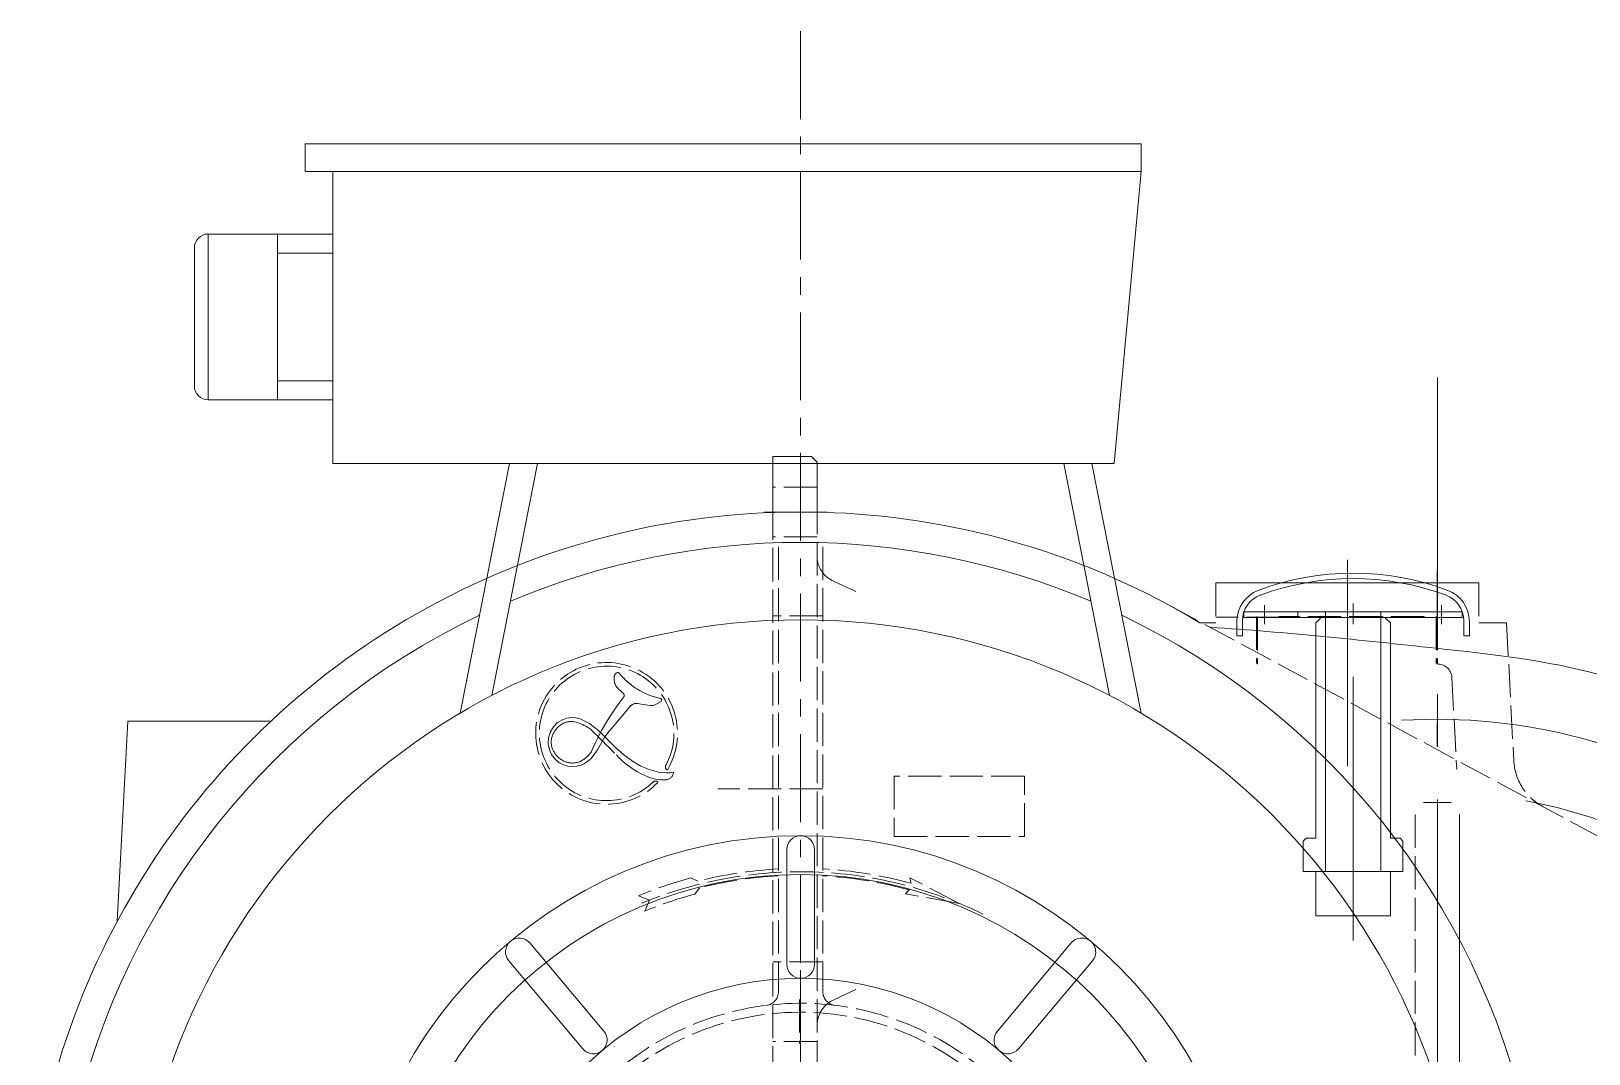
# Model space of a CAD drawing. Header units: inches. Extents: x 76 to 22091, y 292 to 17065.
# Drawn here: x 4705 to 5268, y 13598 to 13967 of the extents above; entities that cross this region are included whole.
import ezdxf

# ---------------------------------------------------------------- set-up
doc = ezdxf.new("R2010")
doc.units = ezdxf.units.IN
doc.header["$MEASUREMENT"] = 0
for name, pattern in [('ACAD_ISO02W100', [15, 12, -3]), ('CENTER', [50.8, 31.75, -6.35, 6.35, -6.35]), ('EB_DASH', [6, 3, -3])]:
    doc.linetypes.add(name, pattern=pattern)
for name, color, linetype, lineweight in [('CAXA0', 7, 'Continuous', 5), ('CAXA1', 5, 'CENTER', 5), ('CAXA2', 6, 'EB_DASH', 5), ('CAXA3', 7, 'Continuous', 5)]:
    doc.layers.add(name, color=color, linetype=linetype, lineweight=lineweight)

msp = doc.modelspace()

# ---------------------------------------------------------------- linework, layer by layer
at = {"color": 7, "lineweight": 5}
for p, q in [((5106.41, 13926.73), (4804.41, 13926.73)), ((4804.41, 13926.73), (4804.41, 13916.73)), ((5106.41, 13926.73), (5106.41, 13916.73)), ((5106.41, 13916.73), (4804.41, 13916.73)), ((4814.41, 13916.73), (4814.41, 13811.19)), ((5106.41, 13916.73), (5096.71, 13811.19)), ((4769.41, 13894.14), (4769.41, 13834.23)), ((4769.41, 13894.14), (4814.41, 13894.14)), ((4794.41, 13894.14), (4794.41, 13834.23)), ((4764.41, 13889.14), (4764.41, 13839.23)), ((4814.41, 13887.24), (4794.41, 13887.24)), ((4814.41, 13841.13), (4794.41, 13841.13)), ((4814.41, 13834.23), (4769.41, 13834.23)), ((5096.71, 13811.19), (4814.41, 13811.19)), ((4878.19, 13811.19), (4860.41, 13721.02)), ((4888.39, 13811.19), (4871.86, 13727.4)), ((5078.43, 13811.19), (5094.96, 13727.4)), ((5088.62, 13811.19), (5106.41, 13721.02)), ((4978.41, 13671.78), (4978.41, 13630.25)), ((4988.41, 13671.78), (4988.41, 13630.25)), ((4885.64, 13638.01), (4912.34, 13606.2)), ((5081.17, 13638.01), (5054.47, 13606.2)), ((4877.98, 13631.59), (4904.68, 13599.77)), ((5088.83, 13631.59), (5062.14, 13599.77))]:
    msp.add_line(p, q, dxfattribs=at)
for radius in [241.04, 163.05, 149.02, 111.52]:
    msp.add_circle((4983.41, 13513.73), radius, dxfattribs=at)
for centre, radius, start, end in [((4769.41, 13889.14), 5, 90, 180), ((4769.41, 13839.23), 5, 180, 270), ((4983.41, 13513.73), 269, 67.0638, 112.9362), ((4983.41, 13513.73), 269, 115.5495, 218.9991), ((4983.41, 13513.73), 269, 321.0009, 64.4505), ((4983.41, 13671.78), 5, 0, 180), ((4881.81, 13634.8), 5, 40, 220), ((5085, 13634.8), 5, 320, 140), ((4983.41, 13630.25), 5, 180, 0), ((4908.51, 13602.99), 5, 220, 40), ((5058.3, 13602.99), 5, 140, 320)]:
    msp.add_arc(centre, radius, start, end, dxfattribs=at)
at = {"layer": 'CAXA0', "color": 7, "linetype": 'Continuous', "lineweight": 5}
for p, q in [((4987.33, 13813.73), (4973.33, 13813.73)), ((4973.33, 13794.5), (4973.33, 13813.73)), ((4987.33, 13813.73), (4989.33, 13811.73)), ((4989.33, 13793.86), (4989.33, 13811.73)), ((5133.41, 13768.14), (5228.41, 13768.14)), ((5143.52, 13757.64), (5222.41, 13757.64)), ((5143.52, 13755.64), (5143.52, 13757.64)), ((5162.97, 13755.64), (5162.97, 13757.64)), ((5172.97, 13663.84), (5172.97, 13757.64)), ((5192.97, 13663.84), (5192.97, 13757.64)), ((5222.41, 13755.64), (5222.41, 13757.64)), ((5140.97, 13749.01), (5140.97, 13754.17)), ((5142.97, 13749.01), (5142.97, 13754.35)), ((5202.97, 13755.64), (5143.52, 13755.64)), ((5169.47, 13753.64), (5171.47, 13755.64)), ((5169.47, 13675.84), (5169.47, 13753.64)), ((5196.47, 13753.64), (5194.47, 13755.64)), ((5196.47, 13675.84), (5196.47, 13753.64)), ((5202.97, 13755.64), (5222.41, 13755.64)), ((5222.97, 13749.01), (5222.97, 13754.35)), ((5224.97, 13749.01), (5224.97, 13754.17)), ((5140.97, 13749.01), (5142.97, 13749.01)), ((5224.97, 13749.01), (5222.97, 13749.01)), ((4740.35, 13718.15), (4736.57, 13645.89)), ((4792.07, 13718.15), (4740.35, 13718.15)), ((5221.41, 13684.5), (5221.41, 13589.9)), ((5164.97, 13674.84), (5165.97, 13675.84)), ((5164.97, 13674.84), (5164.97, 13663.82)), ((5169.47, 13675.84), (5165.97, 13675.84)), ((5199.97, 13675.84), (5196.47, 13675.84)), ((5199.97, 13675.84), (5200.97, 13674.84)), ((5200.97, 13674.84), (5200.97, 13663.82)), ((5200.97, 13663.84), (5164.97, 13663.84)), ((5196.47, 13647.84), (5169.47, 13647.84))]:
    msp.add_line(p, q, dxfattribs=at)
for centre, radius, start, end in [((4983.41, 13513.73), 280, 58.9973, 173.0681), ((5182.97, 13674.64), 97, 69.3327, 110.6673), ((5182.97, 13671.89), 97.75, 70.0084, 110.0371), ((5152.97, 13754.17), 12, 110.6673, 180), ((5152.97, 13754.35), 10, 109.9916, 180), ((5212.97, 13754.35), 10, 0, 70.0084), ((5212.97, 13754.17), 12, 0, 69.3327), ((5212.97, 13513.84), 205, 308.9485, 93.4514), ((5212.97, 13513.85), 178.5, 317.8488, 79.539)]:
    msp.add_arc(centre, radius, start, end, dxfattribs=at)
msp.add_open_spline([(5168.86, 13307.29), (5183.33, 13303.8), (5216.64, 13299.2), (5268.81, 13305.8), (5322.02, 13325.02), (5368.09, 13358.86), (5404.27, 13403.46), (5427.79, 13456.35), (5436.85, 13513.91), (5430.68, 13572.25), (5409.45, 13627.35), (5374.45, 13675.47), (5327.88, 13712.86), (5272.82, 13738.07), (5205.61, 13745.27), (5158.61, 13750.34), (5131.41, 13752.05)], degree=3, knots=[390.984986, 390.984986, 390.984986, 390.984986, 435.562997, 491.28195, 547.414343, 603.989531, 660.957167, 718.31882, 776.072409, 834.217399, 892.754845, 951.684747, 1011.007107, 1070.721927, 1130.877301, 1212.959318, 1212.959318, 1212.959318, 1212.959318], dxfattribs=at)
at = {"layer": 'CAXA1', "lineweight": 5}
msp.add_line((4983.41, 13967.43), (4983.41, 13211.17), dxfattribs=at)
at = {"layer": 'CAXA1', "linetype": 'CENTER', "lineweight": 5, "ltscale": 3}
for p, q in [((5213.41, 13842.26), (5213.41, 13067.03)), ((4993, 13793.65), (4970.39, 13793.65)), ((5180.91, 13776.45), (5180.91, 13701.88)), ((5213.4, 13744.13), (5213.4, 13772.42)), ((5150.97, 13753.25), (5150.97, 13760.1)), ((5182.97, 13638.95), (5182.97, 13760.64)), ((5214.97, 13753.25), (5214.97, 13760.1)), ((5213.4, 13709.13), (5213.4, 13717.6))]:
    msp.add_line(p, q, dxfattribs=at)
at = {"layer": 'CAXA2', "color": 7, "linetype": 'ACAD_ISO02W100', "lineweight": 5}
for p, q in [((4989.33, 13802.73), (4973.33, 13802.73)), ((4973.33, 13573.73), (4973.33, 13794.37)), ((4973.33, 13573.65), (4973.33, 13793.65)), ((4989.33, 13575.73), (4989.33, 13794.58)), ((4989.33, 13575.73), (4989.33, 13793.86)), ((4989.33, 13784.73), (4973.33, 13784.73)), ((4975.41, 13781.16), (4975.41, 13620.44)), ((4991.41, 13781.16), (4991.41, 13620.45)), ((4995.51, 13768.59), (5003.33, 13765.02)), ((5133.41, 13768.14), (5133.41, 13753.73)), ((5228.41, 13768.14), (5228.41, 13753.73)), ((5116.26, 13760.21), (5292.97, 13664.96)), ((4991.41, 13756.23), (4973.33, 13756.23)), ((5133.41, 13753.73), (5127.63, 13753.73)), ((5156.52, 13755.73), (5133.41, 13755.73)), ((5148.05, 13755.93), (5148.05, 13738.93)), ((5148.41, 13755.73), (5148.41, 13738.73)), ((5208.59, 13755.93), (5156.16, 13755.93)), ((5208.95, 13755.73), (5156.52, 13755.73)), ((5213.04, 13755.93), (5213.04, 13738.93)), ((5213.05, 13755.93), (5213.05, 13738.93)), ((5213.06, 13755.93), (5213.06, 13738.93)), ((5213.4, 13755.73), (5213.4, 13738.73)), ((5213.41, 13755.73), (5213.41, 13738.73)), ((5213.42, 13755.74), (5213.42, 13738.74)), ((5238.41, 13753.73), (5228.41, 13753.73)), ((5238.41, 13753.73), (5241.02, 13703.87)), ((4916.31, 13734.96), (4916.26, 13734.87)), ((4916.37, 13735.05), (4916.31, 13734.96)), ((4916.44, 13735.13), (4916.37, 13735.05)), ((4916.54, 13735.24), (4916.44, 13735.13)), ((4916.66, 13735.34), (4916.54, 13735.24)), ((4916.79, 13735.43), (4916.66, 13735.34)), ((4916.93, 13735.52), (4916.79, 13735.43)), ((4917.08, 13735.6), (4916.93, 13735.52)), ((4917.25, 13735.67), (4917.08, 13735.6)), ((4917.42, 13735.73), (4917.25, 13735.67)), ((4917.61, 13735.78), (4917.42, 13735.73)), ((4917.61, 13735.78), (4918, 13735.31)), ((4918, 13735.31), (4918.4, 13734.84)), ((4916.01, 13733.9), (4916, 13733.75)), ((4916, 13733.75), (4916, 13733.59)), ((4916, 13733.59), (4916, 13733.43)), ((4916, 13733.43), (4916.01, 13733.26)), ((4916.02, 13734.04), (4916.01, 13733.9)), ((4916.01, 13733.26), (4916.03, 13733.08)), ((4916.04, 13734.18), (4916.02, 13734.04)), ((4916.03, 13733.08), (4916.07, 13732.76)), ((4916.06, 13734.31), (4916.04, 13734.18)), ((4916.09, 13734.43), (4916.06, 13734.31)), ((4916.07, 13732.76), (4916.12, 13732.45)), ((4916.12, 13734.55), (4916.09, 13734.43)), ((4916.16, 13734.66), (4916.12, 13734.55)), ((4916.12, 13732.45), (4916.15, 13732.3)), ((4916.15, 13732.3), (4916.18, 13732.16)), ((4916.21, 13734.77), (4916.16, 13734.66)), ((4916.18, 13732.16), (4916.22, 13732.01)), ((4916.26, 13734.87), (4916.21, 13734.77)), ((4916.22, 13732.01), (4916.26, 13731.87)), ((4916.26, 13731.87), (4916.3, 13731.73)), ((4916.3, 13731.73), (4916.35, 13731.6)), ((4916.35, 13731.6), (4916.4, 13731.47)), ((4916.4, 13731.47), (4916.46, 13731.34)), ((4916.46, 13731.34), (4916.51, 13731.21)), ((4916.51, 13731.21), (4916.57, 13731.09)), ((4916.57, 13731.09), (4916.64, 13730.97)), ((4916.64, 13730.97), (4916.71, 13730.86)), ((4916.71, 13730.86), (4916.78, 13730.74)), ((4916.78, 13730.74), (4916.86, 13730.62)), ((4916.86, 13730.62), (4916.94, 13730.51)), ((4916.94, 13730.51), (4917.03, 13730.39)), ((4917.03, 13730.39), (4917.13, 13730.27)), ((4917.13, 13730.27), (4917.23, 13730.15)), ((4917.23, 13730.15), (4917.45, 13729.91)), ((4917.45, 13729.91), (4917.68, 13729.68)), ((4917.68, 13729.68), (4917.94, 13729.43)), ((4917.94, 13729.43), (4918.18, 13729.2)), ((4918.4, 13734.84), (4918.81, 13734.39)), ((4918.81, 13734.39), (4919.23, 13733.94)), ((4919.23, 13733.94), (4919.66, 13733.51)), ((4919.66, 13733.51), (4920.09, 13733.09)), ((4920.09, 13733.09), (4920.53, 13732.67)), ((4920.53, 13732.67), (4920.98, 13732.27)), ((4920.98, 13732.27), (4921.44, 13731.88)), ((4921.44, 13731.88), (4921.91, 13731.5)), ((4921.91, 13731.5), (4922.37, 13731.13)), ((4922.37, 13731.13), (4922.85, 13730.78)), ((4922.85, 13730.78), (4923.33, 13730.43)), ((4923.33, 13730.43), (4923.82, 13730.1)), ((4923.82, 13730.1), (4924.31, 13729.79)), ((4924.31, 13729.79), (4924.81, 13729.48)), ((4924.81, 13729.48), (4925.26, 13729.22)), ((5218.66, 13733.99), (5220.41, 13700.67)), ((4922.11, 13723.8), (4916.74, 13717.48)), ((4918.08, 13725.02), (4916.8, 13723.23)), ((4919.41, 13726.78), (4918.08, 13725.02)), ((4918.18, 13729.2), (4918.87, 13728.58)), ((4918.87, 13728.58), (4919.41, 13728.09)), ((4922.17, 13723.83), (4921.98, 13723.67)), ((4922.35, 13723.97), (4922.17, 13723.83)), ((4922.54, 13724.1), (4922.35, 13723.97)), ((4922.73, 13724.21), (4922.54, 13724.1)), ((4922.93, 13724.31), (4922.73, 13724.21)), ((4923.12, 13724.39), (4922.93, 13724.31)), ((4923.3, 13724.45), (4923.12, 13724.39)), ((4923.4, 13724.48), (4923.3, 13724.45)), ((4923.49, 13724.5), (4923.4, 13724.48)), ((4923.65, 13724.52), (4923.49, 13724.5)), ((4923.82, 13724.53), (4923.65, 13724.52)), ((4923.99, 13724.53), (4923.82, 13724.53)), ((4924.18, 13724.52), (4923.99, 13724.53)), ((4924.37, 13724.51), (4924.18, 13724.52)), ((4924.58, 13724.48), (4924.37, 13724.51)), ((4925.26, 13724.37), (4924.58, 13724.48)), ((4925.26, 13729.22), (4925.73, 13728.96)), ((4925.76, 13724.3), (4925.26, 13724.37)), ((4925.73, 13728.96), (4926.2, 13728.71)), ((4926.87, 13724.16), (4925.76, 13724.3)), ((4926.2, 13728.71), (4926.68, 13728.47)), ((4926.68, 13728.47), (4927.17, 13728.24)), ((4927.34, 13724.09), (4926.87, 13724.16)), ((4927.17, 13728.24), (4927.66, 13728.01)), ((4929.09, 13723.81), (4927.42, 13724.08)), ((4927.66, 13728.01), (4928.16, 13727.8)), ((4928.16, 13727.8), (4928.67, 13727.6)), ((4928.67, 13727.6), (4929.18, 13727.4)), ((4930.21, 13723.85), (4929.09, 13723.81)), ((4929.18, 13727.4), (4929.7, 13727.22)), ((4929.7, 13727.22), (4930.22, 13727.04)), ((4932.01, 13724.63), (4930.21, 13723.85)), ((4930.22, 13727.04), (4930.75, 13726.88)), ((4930.75, 13726.88), (4931.28, 13726.72)), ((4931.28, 13726.72), (4931.82, 13726.57)), ((4931.82, 13726.57), (4932.36, 13726.44)), ((4933.03, 13725.31), (4932.01, 13724.63)), ((4932.36, 13726.44), (4932.91, 13726.31)), ((4932.91, 13726.31), (4933.23, 13725.88)), ((4933.23, 13725.88), (4933.03, 13725.31)), ((4895.52, 13717.5), (4897.13, 13718.56)), ((4897.13, 13718.56), (4898.9, 13719.24)), ((4898.9, 13719.24), (4900.69, 13719.5)), ((4900.69, 13719.5), (4902.21, 13719.37)), ((4902.21, 13719.37), (4903.81, 13718.94)), ((4903.81, 13718.94), (4905.49, 13718.2)), ((4905.49, 13718.2), (4907.27, 13717.15)), ((4913.43, 13718.07), (4912.53, 13716.54)), ((4914.37, 13719.58), (4913.43, 13718.07)), ((4915.56, 13721.42), (4914.37, 13719.58)), ((4916.8, 13723.23), (4915.56, 13721.42)), ((4892.39, 13712.14), (4893.05, 13714.27)), ((4893.05, 13714.27), (4894.18, 13716.14)), ((4893.54, 13712.28), (4893.63, 13712.56)), ((4893.63, 13712.56), (4893.72, 13712.84)), ((4893.72, 13712.84), (4893.83, 13713.13)), ((4893.83, 13713.13), (4893.95, 13713.41)), ((4893.95, 13713.41), (4894.08, 13713.68)), ((4894.08, 13713.68), (4894.23, 13713.96)), ((4894.18, 13716.14), (4895.52, 13717.5)), ((4894.23, 13713.96), (4894.38, 13714.23)), ((4894.38, 13714.23), (4894.54, 13714.5)), ((4894.54, 13714.5), (4894.72, 13714.76)), ((4894.72, 13714.76), (4894.9, 13715.01)), ((4894.9, 13715.01), (4895.09, 13715.26)), ((4895.09, 13715.26), (4895.3, 13715.5)), ((4895.3, 13715.5), (4895.51, 13715.73)), ((4895.51, 13715.73), (4895.72, 13715.96)), ((4895.72, 13715.96), (4895.95, 13716.17)), ((4895.95, 13716.17), (4896.18, 13716.38)), ((4896.18, 13716.38), (4896.42, 13716.57)), ((4896.42, 13716.57), (4896.66, 13716.76)), ((4896.66, 13716.76), (4896.91, 13716.93)), ((4896.91, 13716.93), (4897.16, 13717.09)), ((4897.16, 13717.09), (4897.41, 13717.24)), ((4897.41, 13717.24), (4897.67, 13717.37)), ((4897.67, 13717.37), (4897.92, 13717.49)), ((4897.92, 13717.49), (4898.18, 13717.6)), ((4898.18, 13717.6), (4898.44, 13717.7)), ((4898.44, 13717.7), (4898.71, 13717.78)), ((4898.71, 13717.78), (4898.94, 13717.84)), ((4898.94, 13717.84), (4899.18, 13717.9)), ((4899.18, 13717.9), (4899.42, 13717.94)), ((4899.42, 13717.94), (4899.66, 13717.97)), ((4899.66, 13717.97), (4899.91, 13718)), ((4899.91, 13718), (4900.16, 13718.01)), ((4900.16, 13718.01), (4900.42, 13718.02)), ((4900.42, 13718.02), (4900.68, 13718.01)), ((4900.68, 13718.01), (4901.2, 13717.98)), ((4901.2, 13717.98), (4901.75, 13717.9)), ((4901.75, 13717.9), (4902.3, 13717.79)), ((4902.3, 13717.79), (4902.87, 13717.63)), ((4902.87, 13717.63), (4903.45, 13717.44)), ((4903.45, 13717.44), (4904.04, 13717.21)), ((4904.04, 13717.21), (4904.64, 13716.95)), ((4904.64, 13716.95), (4905.24, 13716.64)), ((4905.24, 13716.64), (4905.86, 13716.3)), ((4905.86, 13716.3), (4906.47, 13715.93)), ((4906.47, 13715.93), (4907.09, 13715.52)), ((4907.09, 13715.52), (4907.71, 13715.08)), ((4907.27, 13717.15), (4910.36, 13714.73)), ((4910.8, 13713.42), (4909.98, 13711.84)), ((4912.71, 13712.44), (4910, 13707.76)), ((4910.36, 13714.73), (4911.82, 13713.28)), ((4911.65, 13714.99), (4910.8, 13713.42)), ((4912.53, 13716.54), (4911.65, 13714.99)), ((4911.82, 13713.28), (4916.71, 13708.46)), ((4914.23, 13714.53), (4912.71, 13712.44)), ((4916.74, 13717.48), (4914.23, 13714.53)), ((4892.25, 13709.92), (4892.39, 13712.14)), ((4892.64, 13707.81), (4892.25, 13709.92)), ((4893.42, 13706.09), (4892.64, 13707.81)), ((4893.31, 13710.86), (4893.33, 13711.14)), ((4893.31, 13710.58), (4893.31, 13710.86)), ((4893.31, 13710.31), (4893.31, 13710.58)), ((4893.33, 13710.03), (4893.31, 13710.31)), ((4893.33, 13711.14), (4893.37, 13711.42)), ((4893.36, 13709.76), (4893.33, 13710.03)), ((4893.4, 13709.48), (4893.36, 13709.76)), ((4893.37, 13711.42), (4893.41, 13711.71)), ((4893.46, 13709.2), (4893.4, 13709.48)), ((4893.41, 13711.71), (4893.47, 13711.99)), ((4893.53, 13708.92), (4893.46, 13709.2)), ((4893.47, 13711.99), (4893.54, 13712.28)), ((4893.6, 13708.65), (4893.53, 13708.92)), ((4893.7, 13708.37), (4893.6, 13708.65)), ((4893.8, 13708.09), (4893.7, 13708.37)), ((4893.92, 13707.82), (4893.8, 13708.09)), ((4894.04, 13707.55), (4893.92, 13707.82)), ((4894.18, 13707.28), (4894.04, 13707.55)), ((4894.33, 13707.02), (4894.18, 13707.28)), ((4894.49, 13706.76), (4894.33, 13707.02)), ((4907.71, 13706.98), (4907.49, 13706.67)), ((4908.43, 13708.62), (4907.71, 13706.98)), ((4909.19, 13710.23), (4908.43, 13708.62)), ((4910, 13707.76), (4908.75, 13705.93)), ((4909.98, 13711.84), (4909.19, 13710.23)), ((4916.71, 13708.46), (4918.51, 13706.91)), ((4918.51, 13706.91), (4919.41, 13706.16)), ((4894.58, 13704.54), (4893.42, 13706.09)), ((4894.66, 13706.5), (4894.49, 13706.76)), ((4896.06, 13703.27), (4894.58, 13704.54)), ((4894.84, 13706.25), (4894.66, 13706.5)), ((4895.03, 13706.01), (4894.84, 13706.25)), ((4895.23, 13705.77), (4895.03, 13706.01)), ((4895.44, 13705.54), (4895.23, 13705.77)), ((4895.66, 13705.31), (4895.44, 13705.54)), ((4895.88, 13705.1), (4895.66, 13705.31)), ((4896.12, 13704.89), (4895.88, 13705.1)), ((4897.74, 13702.37), (4896.06, 13703.27)), ((4896.36, 13704.69), (4896.12, 13704.89)), ((4896.6, 13704.5), (4896.36, 13704.69)), ((4896.85, 13704.32), (4896.6, 13704.5)), ((4897.11, 13704.15), (4896.85, 13704.32)), ((4897.37, 13704), (4897.11, 13704.15)), ((4897.63, 13703.85), (4897.37, 13704)), ((4897.89, 13703.72), (4897.63, 13703.85)), ((4899.29, 13701.91), (4897.74, 13702.37)), ((4898.16, 13703.59), (4897.89, 13703.72)), ((4898.43, 13703.48), (4898.16, 13703.59)), ((4898.71, 13703.38), (4898.43, 13703.48)), ((4898.98, 13703.3), (4898.71, 13703.38)), ((4899.25, 13703.22), (4898.98, 13703.3)), ((4899.53, 13703.16), (4899.25, 13703.22)), ((4900.92, 13701.74), (4899.29, 13701.91)), ((4899.81, 13703.11), (4899.53, 13703.16)), ((4900.09, 13703.07), (4899.81, 13703.11)), ((4900.38, 13703.04), (4900.09, 13703.07)), ((4900.67, 13703.02), (4900.38, 13703.04)), ((4900.95, 13703.01), (4900.67, 13703.02)), ((4902.56, 13701.87), (4900.92, 13701.74)), ((4901.24, 13703.02), (4900.95, 13703.01)), ((4901.53, 13703.04), (4901.24, 13703.02)), ((4901.81, 13703.07), (4901.53, 13703.04)), ((4902.1, 13703.11), (4901.81, 13703.07)), ((4902.38, 13703.16), (4902.1, 13703.11)), ((4902.66, 13703.22), (4902.38, 13703.16)), ((4904.12, 13702.3), (4902.56, 13701.87)), ((4902.93, 13703.3), (4902.66, 13703.22)), ((4903.21, 13703.38), (4902.93, 13703.3)), ((4903.52, 13703.5), (4903.21, 13703.38)), ((4903.84, 13703.63), (4903.52, 13703.5)), ((4904.15, 13703.78), (4903.84, 13703.63)), ((4905.36, 13702.89), (4904.12, 13702.3)), ((4904.46, 13703.94), (4904.15, 13703.78)), ((4904.77, 13704.12), (4904.46, 13703.94)), ((4905.07, 13704.32), (4904.77, 13704.12)), ((4905.37, 13704.52), (4905.07, 13704.32)), ((4906.56, 13703.7), (4905.36, 13702.89)), ((4905.66, 13704.75), (4905.37, 13704.52)), ((4905.94, 13704.99), (4905.66, 13704.75)), ((4906.22, 13705.24), (4905.94, 13704.99)), ((4906.49, 13705.5), (4906.22, 13705.24)), ((4906.76, 13705.78), (4906.49, 13705.5)), ((4907.69, 13704.72), (4906.56, 13703.7)), ((4907.01, 13706.07), (4906.76, 13705.78)), ((4907.25, 13706.36), (4907.01, 13706.07)), ((4907.49, 13706.67), (4907.25, 13706.36)), ((4908.75, 13705.93), (4907.69, 13704.72)), ((4916.86, 13705.99), (4917.77, 13704.99)), ((4917.77, 13704.99), (4918.74, 13704.03)), ((4918.74, 13704.03), (4919.77, 13703.1)), ((4919.41, 13706.16), (4922.72, 13703.66)), ((4919.77, 13703.1), (4920.87, 13702.22)), ((4920.87, 13702.22), (4922.03, 13701.37)), ((4922.03, 13701.37), (4923.23, 13700.58)), ((4922.72, 13703.66), (4925.74, 13701.9)), ((4925.74, 13701.9), (4928.75, 13700.67)), ((4923.23, 13700.58), (4924.49, 13699.83)), ((4924.49, 13699.83), (4925.8, 13699.13)), ((4925.8, 13699.13), (4926.91, 13698.59)), ((4926.91, 13698.59), (4927.97, 13698.14)), ((4927.97, 13698.14), (4929, 13697.76)), ((4928.75, 13700.67), (4932.12, 13699.78)), ((4929, 13697.76), (4930, 13697.46)), ((4930, 13697.46), (4930.99, 13697.23)), ((4930.99, 13697.23), (4931.96, 13697.07)), ((4931.96, 13697.07), (4932.93, 13696.97)), ((4932.12, 13699.78), (4934.78, 13699.44)), ((4932.93, 13696.97), (4933.9, 13696.95)), ((4933.9, 13696.95), (4934.72, 13696.99)), ((4934.72, 13696.99), (4935.06, 13697.04)), ((4934.78, 13699.44), (4936.15, 13699.52)), ((4935.06, 13697.04), (4935.38, 13697.1)), ((4935.38, 13697.1), (4935.67, 13697.19)), ((4935.67, 13697.19), (4935.94, 13697.29)), ((4935.94, 13697.29), (4936.17, 13697.42)), ((4936.15, 13699.52), (4937.57, 13699.78)), ((4936.17, 13697.42), (4936.39, 13697.57)), ((4936.39, 13697.57), (4936.58, 13697.74)), ((4936.58, 13697.74), (4936.77, 13697.94)), ((4936.77, 13697.94), (4936.93, 13698.17)), ((4936.93, 13698.17), (4937.09, 13698.43)), ((4937.09, 13698.43), (4937.23, 13698.71)), ((4937.23, 13698.71), (4937.35, 13699.01)), ((4937.35, 13699.01), (4937.45, 13699.32)), ((4937.45, 13699.32), (4937.53, 13699.65)), ((5017.18, 13698.22), (5017.18, 13676.48)), ((5064.28, 13698.22), (5017.18, 13698.22)), ((5064.28, 13676.48), (5064.28, 13698.22)), ((4991.41, 13693.73), (4953.54, 13693.73)), ((5205.41, 13684.38), (5205.41, 13589.8)), ((5218.41, 13688.73), (5208.41, 13688.73)), ((5017.18, 13676.48), (5064.28, 13676.48)), ((5169.47, 13663.84), (5169.47, 13647.84)), ((5196.47, 13663.84), (5196.47, 13647.84)), ((4943.7, 13661.5), (4946.29, 13660.37)), ((4946.91, 13657.94), (4945.25, 13655.7)), ((5022.66, 13657.2), (5021.34, 13655.74)), ((5040.7, 13652.31), (5022.9, 13661.54)), ((5022.9, 13661.54), (5023.32, 13659.61)), ((4928.82, 13653.49), (4924.82, 13655.08)), ((4927.12, 13649.54), (4928.82, 13653.49)), ((4983.37, 13651.73), (4983.37, 13635.73)), ((5040.7, 13652.31), (5021.34, 13655.74)), ((5196.47, 13647.84), (5169.47, 13647.84)), ((4991.41, 13631.23), (4973.33, 13631.23)), ((4983.41, 13616.22), (4983.41, 13631.22)), ((4983.01, 13617.65), (4983.01, 13601.65)), ((4995.59, 13617.6), (5003.41, 13621.17)), ((4983.37, 13616.73), (4983.37, 13600.73)), ((4916.05, 13600.57), (4916.07, 13600.55)), ((4989.33, 13602.47), (4973.33, 13602.47))]:
    msp.add_line(p, q, dxfattribs=at)
for centre, radius, start, end in [((4999.33, 13777.84), 10, 180, 247.5444), ((4999.33, 13777.84), 10, 180, 247.5444), ((4913.33, 13713.73), 25.61, 329.5018, 315.8426), ((4913.33, 13713.73), 24.3, 331.642, 313.6309), ((5213.67, 13733.73), 5, 3, 90), ((4918.85, 13727.42), 0.872, 306.8618, 53.1382), ((5576.05, 14378.93), 942.01, 224.80646, 225.59135), ((4935.92, 13701.59), 1.35, 151.9099, 221.9882), ((5261, 13704.92), 20, 183, 241.6761), ((4931.02, 13695.15), 1.35, 63.5263, 133.008), ((4931.49, 13696.1), 0.3, 315.8426, 63.5263), ((4935.14, 13700.89), 0.3, 221.9882, 329.5018), ((4983.29, 13513.73), 150, 63.9354, 112.4725), ((4983.37, 13513.73), 151.25, 93.0474, 104.1911), ((4983.37, 13513.73), 148.75, 93.0987, 104.1911), ((4983.37, 13513.73), 151.25, 74.6866, 86.9835), ((4983.37, 13513.73), 148.75, 74.6866, 86.9328), ((4983.37, 13513.73), 153, 105.0289, 112.5006), ((4983.37, 13513.73), 147, 105.03, 112.5006), ((4970.41, 13620.44), 5, 276.9677, 0), ((4999.41, 13608.36), 10, 112.4556, 180), ((4996.41, 13620.45), 5, 180, 263.0761), ((4983.45, 13513.73), 102.5, 306.2804, 177.4499), ((4983.29, 13513.73), 99.27, 2.351, 0.0007)]:
    msp.add_arc(centre, radius, start, end, dxfattribs=at)
at = {"layer": 'CAXA3', "color": 7, "linetype": 'Continuous', "lineweight": 5}
for p, q in [((5169.47, 13647.84), (5169.47, 13663.84)), ((5196.47, 13647.84), (5196.47, 13663.84))]:
    msp.add_line(p, q, dxfattribs=at)

doc.saveas('drawing.dxf')
